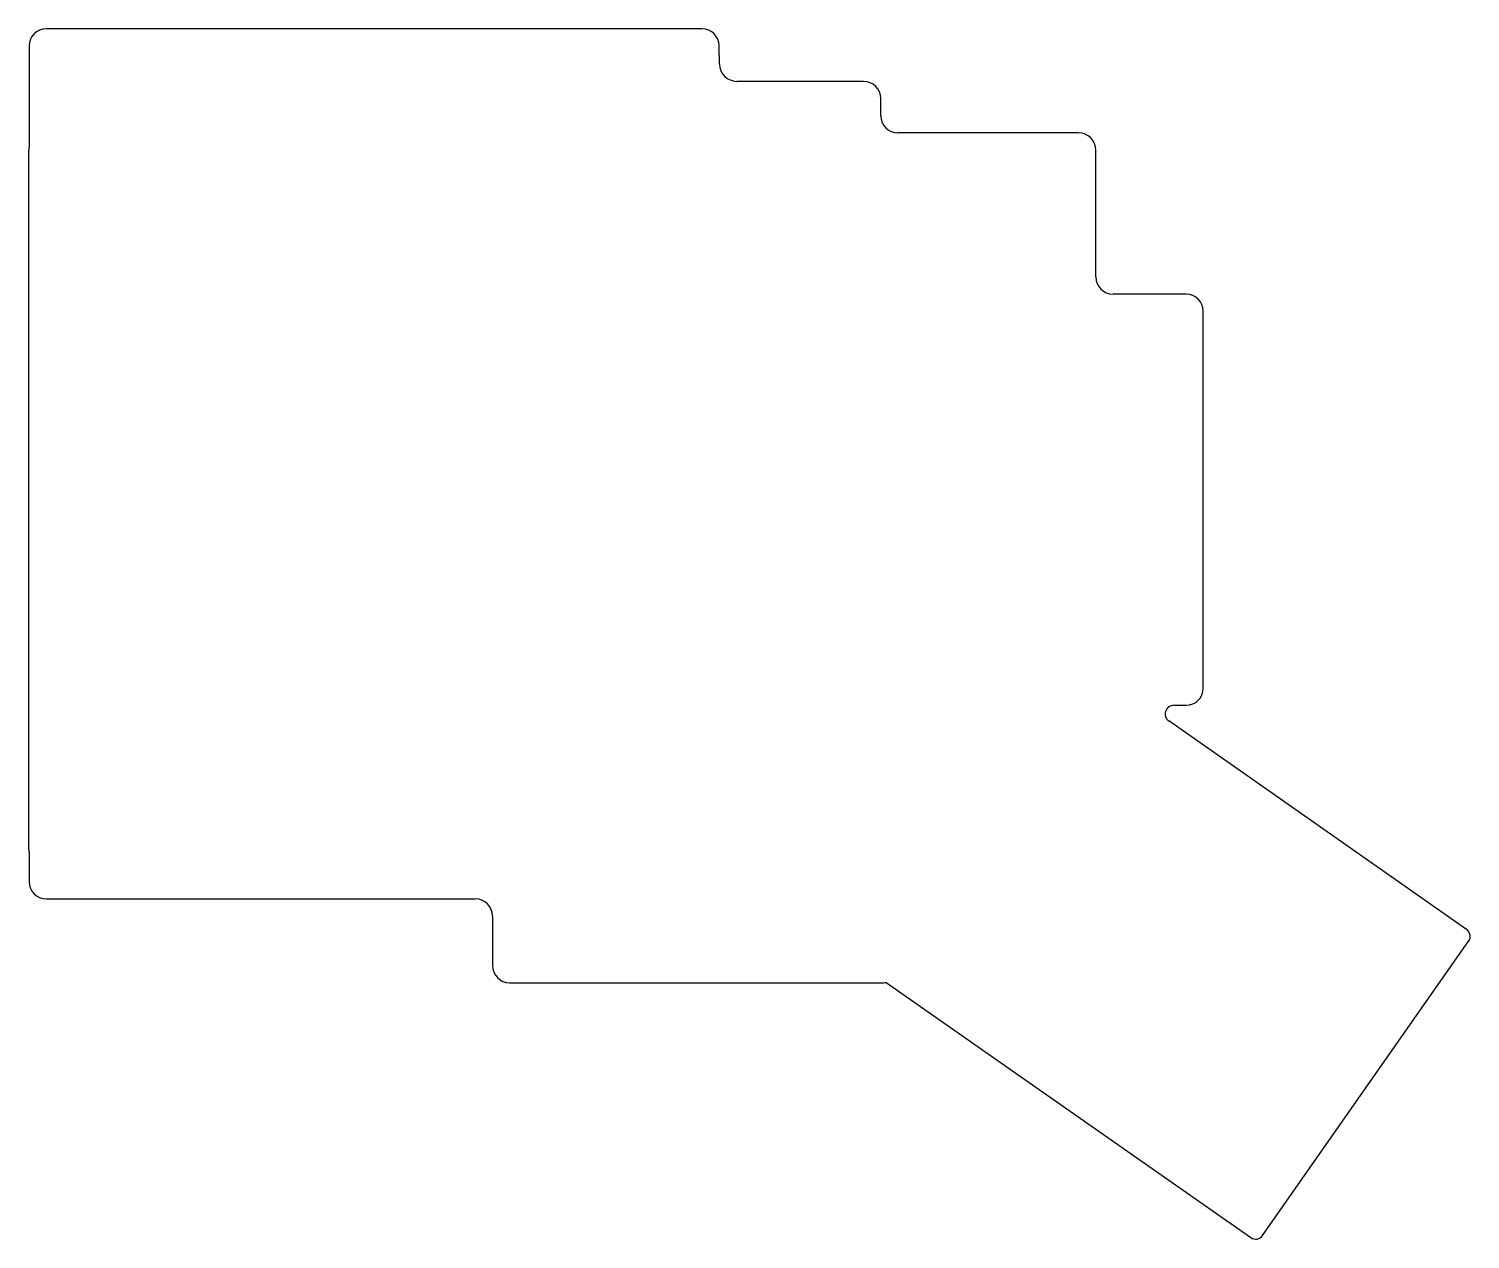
# Model space of a CAD drawing. Header units: millimetres. Extents: x 88 to 256, y -185 to -45.
import ezdxf

# ---------------------------------------------------------------- set-up
doc = ezdxf.new("R2010")
doc.units = ezdxf.units.MM

msp = doc.modelspace()

# ---------------------------------------------------------------- linework, layer by layer
for p, q in [((166.25, -44.62), (90, -44.62)), ((88, -46.62), (88, -58.41)), ((168.25, -47.73), (168.25, -46.62)), ((168.28, -47.73), (168.25, -47.73)), ((168.28, -48.73), (168.28, -47.73)), ((185.03, -50.73), (170.28, -50.73)), ((187.03, -54.73), (187.03, -52.73)), ((210.03, -56.73), (189.03, -56.73)), ((87.97, -140.03), (87.97, -58.73)), ((212.03, -73.47), (212.03, -58.73)), ((222.53, -75.47), (214.03, -75.47)), ((224.53, -121.28), (224.53, -77.47)), ((221.09, -123.28), (222.53, -123.28)), ((255.13, -149.33), (220.52, -125.09)), ((88, -140.34), (88, -143.78)), ((90, -145.78), (139.88, -145.78)), ((141.88, -147.78), (141.88, -153.53)), ((231.43, -184.92), (255.38, -150.72)), ((143.88, -155.53), (187.38, -155.53)), ((187.67, -155.5), (230.04, -185.17))]:
    msp.add_line(p, q)
for centre, radius, start, end in [((90, -46.62), 2, 90, 180), ((166.25, -46.62), 2, 0, 90), ((170.28, -48.73), 2, 180, 270), ((185.03, -52.73), 2, 0, 90), ((189.03, -54.73), 2, 180, 270), ((210.03, -58.73), 2, 0, 90), ((89.97, -58.73), 2, 170.9313, 180), ((214.03, -73.47), 2, 180, 270), ((222.53, -77.47), 2, 0, 90), ((222.53, -121.28), 2, 270, 0), ((221.09, -124.28), 1, 90, 235), ((89.97, -140.03), 2, 180, 189.0687), ((90, -143.78), 2, 180, 270), ((139.88, -147.78), 2, 0, 90), ((254.56, -150.15), 1, 325, 55), ((143.88, -153.53), 2, 180, 270), ((187.38, -153.53), 2, 270, 278.5009), ((230.61, -184.35), 1, 235, 325)]:
    msp.add_arc(centre, radius, start, end)

doc.saveas('drawing.dxf')
